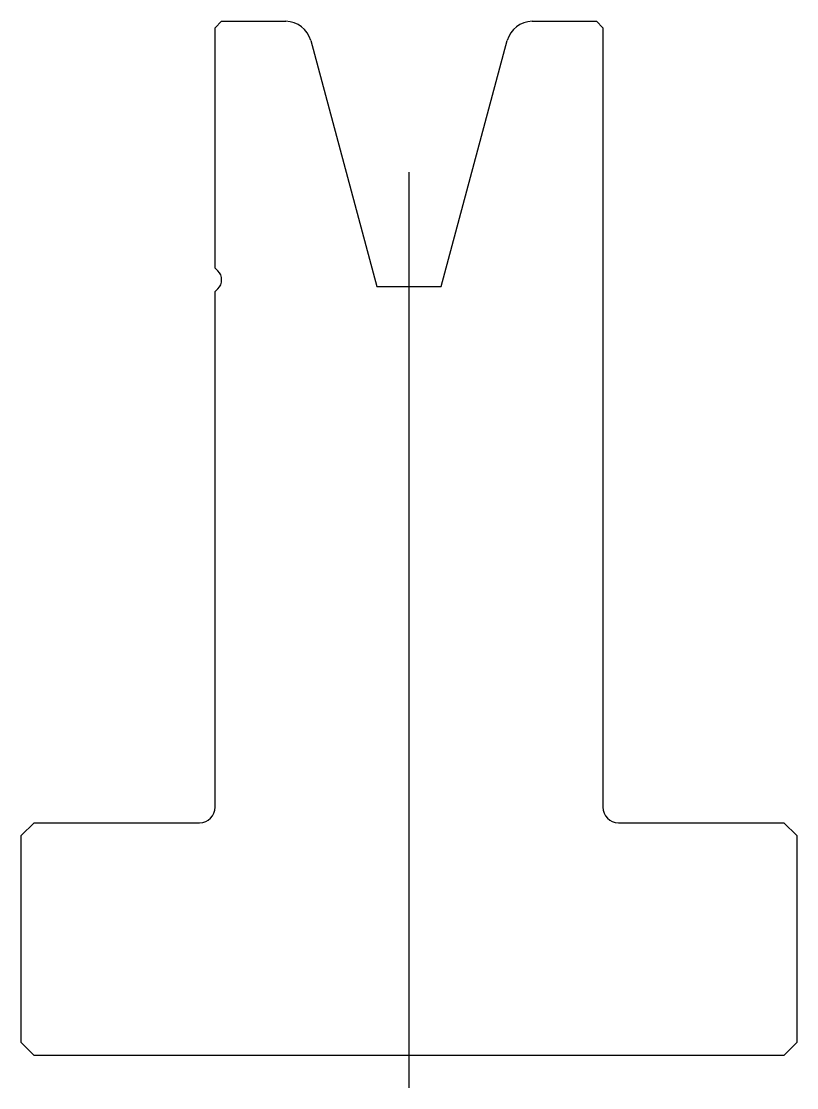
# Model space of a CAD drawing. Header units: metres. Extents: x -31.6 to 28.4, y -39 to 43.5.
import ezdxf

# ---------------------------------------------------------------- set-up
doc = ezdxf.new("R2010")
doc.units = ezdxf.units.M

msp = doc.modelspace()

# ---------------------------------------------------------------- linework, layer by layer
for p, q in [((-16.095337, 43.504997), (-16.595337, 43.004997)), ((-16.595337, 24.419211), (-16.595337, 43.004997)), ((-16.095337, 43.504997), (-11.129991, 43.504997)), ((7.939317, 43.504997), (12.904663, 43.504997)), ((13.404663, 43.004997), (12.904663, 43.504997)), ((13.404663, 43.004997), (13.404663, -17.295003)), ((-9.198139, 42.022635), (-4.095337, 22.978718)), ((0.904663, 22.978718), (6.007466, 42.022635)), ((-1.595337, -38.995003), (-1.595337, 31.827432)), ((-16.595337, 24.419211), (-16.38823, 24.212104)), ((-16.38823, 22.79789), (-16.595337, 22.590784)), ((-16.595337, -17.295003), (-16.595337, 22.590784)), ((-4.095337, 22.978718), (0.904663, 22.978718)), ((-30.595337, -18.495003), (-31.595337, -19.495003)), ((-30.595337, -18.495003), (-17.795337, -18.495003)), ((14.604663, -18.495003), (27.404663, -18.495003)), ((28.404663, -19.495003), (27.404663, -18.495003)), ((-31.595337, -35.495003), (-31.595337, -19.495003)), ((28.404663, -19.495003), (28.404663, -35.495003)), ((-31.595337, -35.495003), (-30.595337, -36.495003)), ((27.404663, -36.495003), (28.404663, -35.495003)), ((27.404663, -36.495003), (-30.595337, -36.495003))]:
    msp.add_line(p, q)
for centre, radius, start, end in [((-11.129991, 41.504997), 2, 15, 90), ((7.939317, 41.504997), 2, 90, 165), ((-17.095337, 23.504997), 1, 315, 45), ((-17.795337, -17.295003), 1.2, 270, 0), ((14.604663, -17.295003), 1.2, 180, 270)]:
    msp.add_arc(centre, radius, start, end)

doc.saveas('drawing.dxf')
